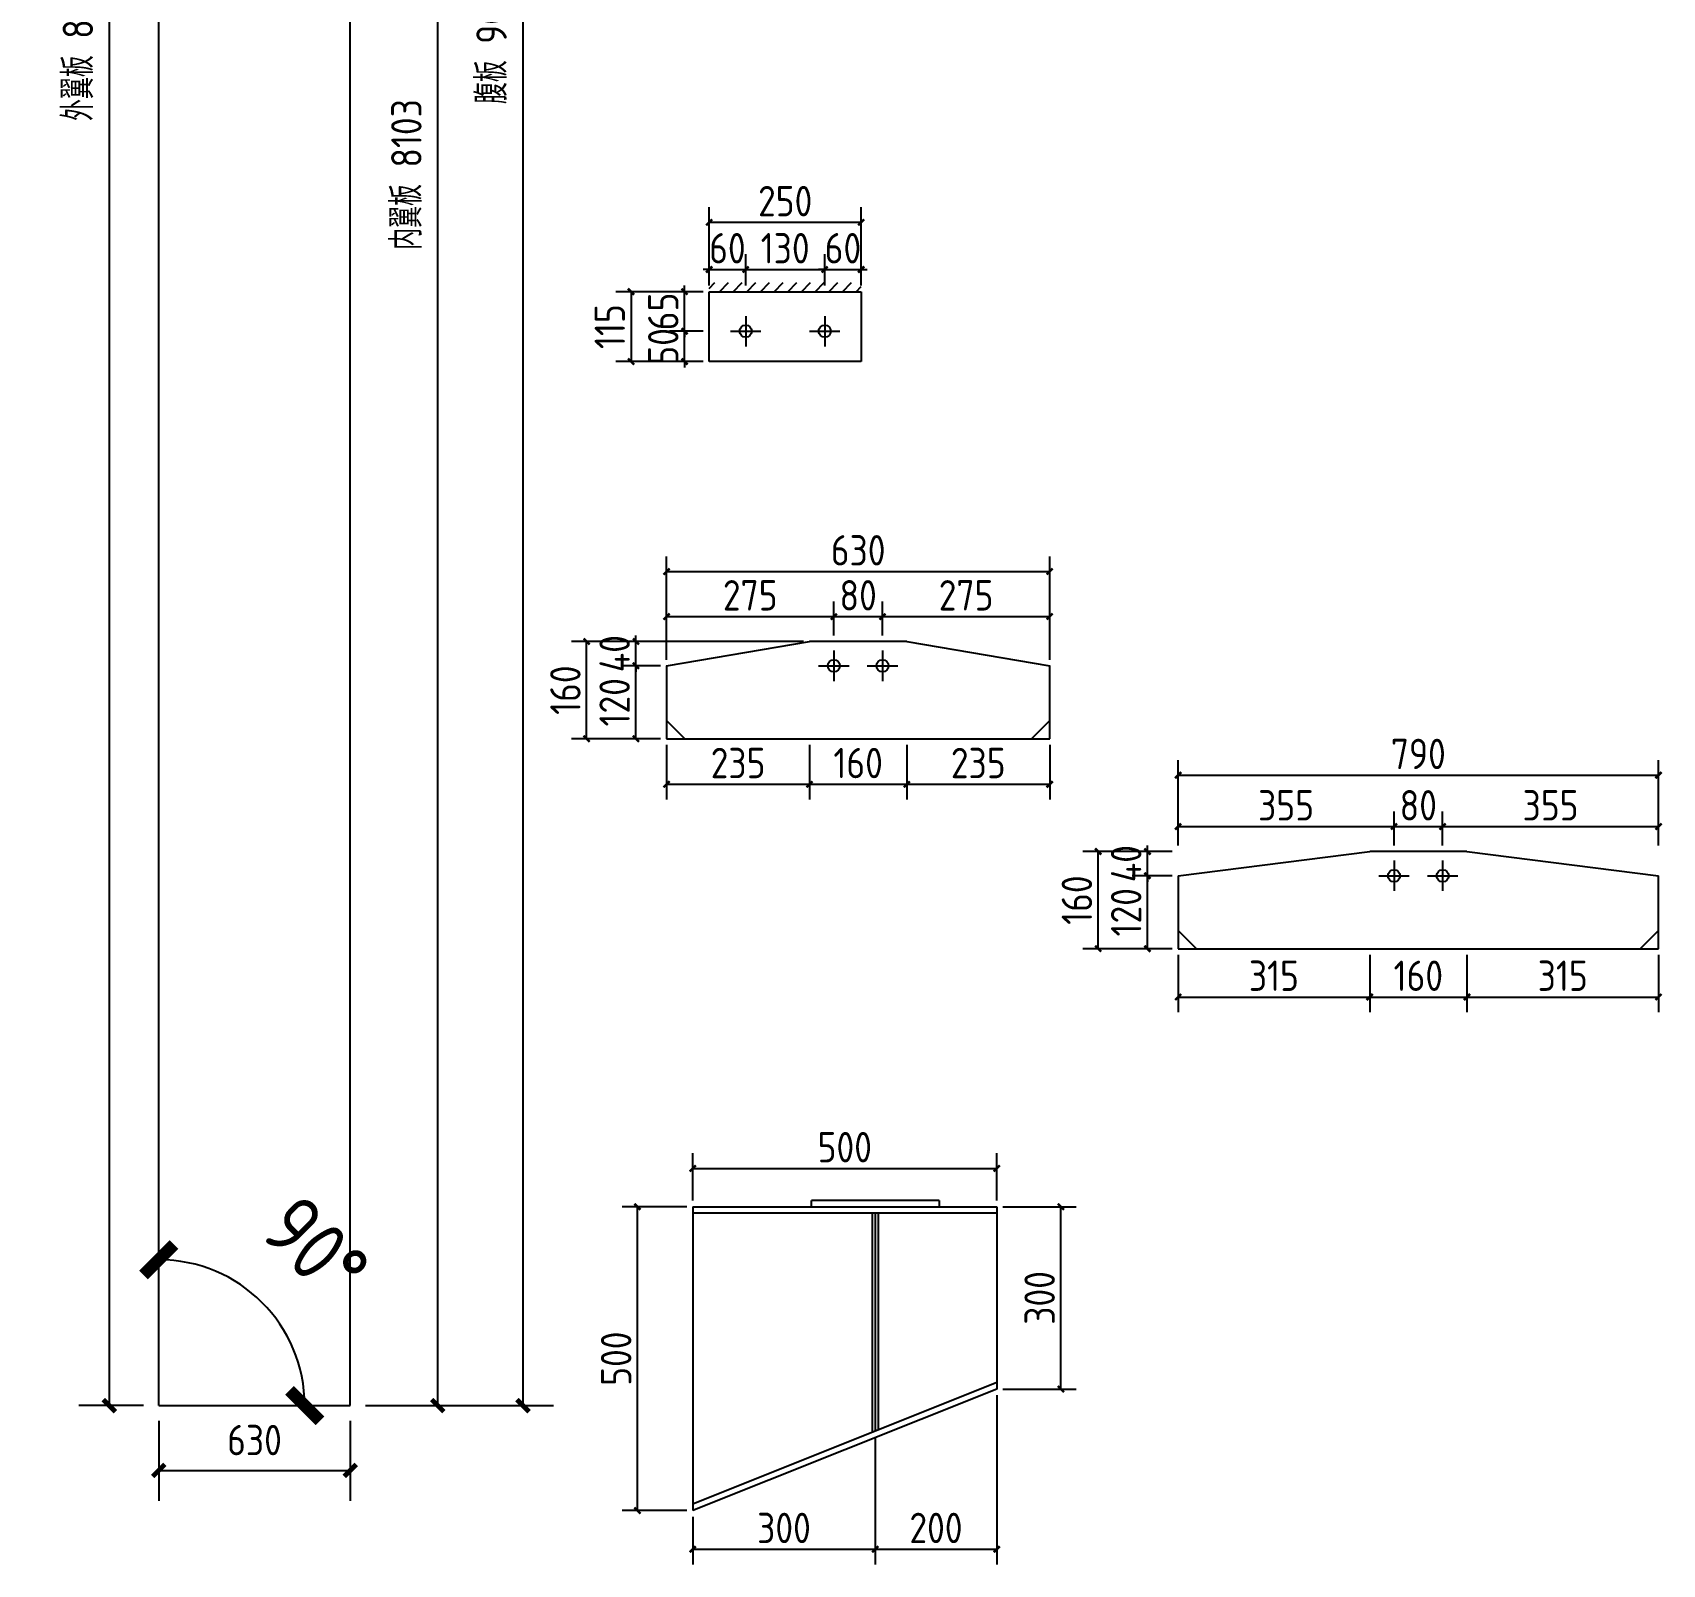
# Model space of a CAD drawing. Extents: x 411778 to 673094, y -11605 to 324395.
# Drawn here: x 461767 to 467127, y 103638 to 108679 of the extents above; entities that cross this region are included whole.
import ezdxf

# ---------------------------------------------------------------- set-up
doc = ezdxf.new("R2010")
doc.units = 0
doc.header["$LTSCALE"] = 1000
doc.header["$MEASUREMENT"] = 0
doc.styles.get("Standard").update_dxf_attribs({"font": 'gbenor.shx', "bigfont": 'gbcbig.shx'})
doc.dimstyles.get("Standard").update_dxf_attribs({"dimscale": 100, "dimtxt": 3.5, "dimasz": 1, "dimexe": 2.5, "dimexo": 3, "dimgap": 1.5, "dimtad": 1, "dimdec": 0, "dimzin": 0, "dimdsep": 46, "dimtxsty": 'Standard', "dimblk": 'ARCHTICK', "dimcen": 0.09, "dimadec": 0, "dimazin": 0, "dimtfac": 1, "dimtdec": 0, "dimtix": 1, "dimtmove": 2, "dimatfit": 3, "dimfxl": 1, "dimtolj": 1, "dimtzin": 0, "dimarcsym": 0})

# ---------------------------------------------------------------- blocks, each defined once
blk = doc.blocks.new('_ArchTick')
at = {"color": 0, "linetype": 'ByBlock', "const_width": 0.4}
blk.add_lwpolyline([(-0.5, -0.5), (0.5, 0.5)], dxfattribs=at)
blk = doc.blocks.new('*D1193')
at = {"color": 3, "lineweight": -2}
for p, q in [((462181.5, 104110.5), (462181.5, 103847.2)), ((462811.5, 104110.5), (462811.5, 103847.2)), ((462181.5, 103947.2), (462811.5, 103947.2))]:
    blk.add_line(p, q, dxfattribs=at)
at = {"layer": 'Defpoints', "color": 0}
for p in [(462181.5, 104160.5), (462811.5, 104160.5), (462811.5, 103947.2)]:
    blk.add_point(p, dxfattribs=at)
at = {"color": 3, "lineweight": -2, "xscale": 40, "yscale": 40, "zscale": 40, "rotation": 180}
blk.add_blockref('_ArchTick', (462181.5, 103947.2), dxfattribs=at)
at = {"color": 3, "lineweight": -2, "xscale": 40, "yscale": 40, "zscale": 40}
blk.add_blockref('_ArchTick', (462811.5, 103947.2), dxfattribs=at)
at = {"color": 0, "insert": (462496.5, 104047.2), "char_height": 100, "attachment_point": 5}
blk.add_mtext('\\A1;630', dxfattribs=at)
blk = doc.blocks.new('*D1194')
at = {"color": 3, "lineweight": -2}
for p, q in [((462131.5, 113131), (461919, 113131)), ((462019, 104160.5), (462019, 113131)), ((462131.5, 104160.5), (461919, 104160.5))]:
    blk.add_line(p, q, dxfattribs=at)
at = {"layer": 'Defpoints', "color": 0}
for p in [(462019, 113131), (462181.5, 113131), (462181.5, 104160.5)]:
    blk.add_point(p, dxfattribs=at)
at = {"color": 3, "lineweight": -2, "xscale": 40, "yscale": 40, "zscale": 40}
for p, rotation in [((462019, 113131), 90), ((462019, 104160.5), 270)]:
    blk.add_blockref('_ArchTick', p, dxfattribs=dict(at, rotation=rotation))
at = {"color": 0, "insert": (461915.7, 108645.7), "char_height": 100, "attachment_point": 5, "rotation": 90}
blk.add_mtext('\\A1;外翼板 8970', dxfattribs=at)
blk = doc.blocks.new('*D1196')
at = {"color": 3, "lineweight": -2}
for p, q in [((462861.5, 112263.6), (463199.5, 112263.6)), ((463099.5, 104160.5), (463099.5, 112263.6)), ((462861.5, 104160.5), (463199.5, 104160.5))]:
    blk.add_line(p, q, dxfattribs=at)
at = {"layer": 'Defpoints', "color": 0}
for p in [(462811.5, 112263.6), (463099.5, 112263.6), (462811.5, 104160.5)]:
    blk.add_point(p, dxfattribs=at)
at = {"color": 3, "lineweight": -2, "xscale": 40, "yscale": 40, "zscale": 40}
for p, rotation in [((463099.5, 112263.6), 90), ((463099.5, 104160.5), 270)]:
    blk.add_blockref('_ArchTick', p, dxfattribs=dict(at, rotation=rotation))
at = {"color": 0, "insert": (462996.2, 108212), "char_height": 100, "attachment_point": 5, "rotation": 90}
blk.add_mtext('\\A1;内翼板 8103', dxfattribs=at)
blk = doc.blocks.new('*D1156')
at = {"color": 3, "lineweight": -2}
for p, q in [((462861.5, 113162.5), (463479.5, 113162.5)), ((463379.5, 113162.5), (463379.5, 104160.5)), ((462861.5, 104160.5), (463479.5, 104160.5))]:
    blk.add_line(p, q, dxfattribs=at)
at = {"layer": 'Defpoints', "color": 0}
for p in [(462811.5, 113162.5), (462811.5, 104160.5), (463379.5, 104160.5)]:
    blk.add_point(p, dxfattribs=at)
at = {"color": 3, "lineweight": -2, "xscale": 40, "yscale": 40, "zscale": 40}
for p, rotation in [((463379.5, 113162.5), 90), ((463379.5, 104160.5), 270)]:
    blk.add_blockref('_ArchTick', p, dxfattribs=dict(at, rotation=rotation))
at = {"color": 0, "insert": (463276.2, 108661.5), "char_height": 100, "attachment_point": 5, "rotation": 90}
blk.add_mtext('\\A1;腹板 9002', dxfattribs=at)
blk = doc.blocks.new('*D1248')
at = {"color": 3, "lineweight": -2}
for p, q in [((463911, 107696.1), (463911, 107716.1)), ((463972, 107696.1), (463861, 107696.1)), ((463911, 107596.1), (463911, 107696.1)), ((463972, 107596.1), (463861, 107596.1)), ((463911, 107596.1), (463911, 107576.1))]:
    blk.add_line(p, q, dxfattribs=at)
at = {"layer": 'Defpoints', "color": 0}
for p in [(463911, 107696.1), (463992, 107696.1), (463992, 107596.1)]:
    blk.add_point(p, dxfattribs=at)
at = {"color": 3, "lineweight": -2, "xscale": 20, "yscale": 20, "zscale": 20}
for p, rotation in [((463911, 107696.1), 270), ((463911, 107596.1), 90)]:
    blk.add_blockref('_ArchTick', p, dxfattribs=dict(at, rotation=rotation))
at = {"color": 0, "insert": (463841, 107646.1), "char_height": 100, "attachment_point": 5, "rotation": 90}
blk.add_mtext('\\A1;50', dxfattribs=at)
blk = doc.blocks.new('*D1249')
at = {"color": 3, "lineweight": -2}
for p, q in [((463972, 107826.1), (463861, 107826.1)), ((463911, 107826.1), (463911, 107846.1)), ((463911, 107696.1), (463911, 107826.1)), ((463972, 107696.1), (463861, 107696.1)), ((463911, 107696.1), (463911, 107676.1))]:
    blk.add_line(p, q, dxfattribs=at)
at = {"layer": 'Defpoints', "color": 0}
for p in [(463911, 107826.1), (463992, 107826.1), (463992, 107696.1)]:
    blk.add_point(p, dxfattribs=at)
at = {"color": 3, "lineweight": -2, "xscale": 20, "yscale": 20, "zscale": 20}
for p, rotation in [((463911, 107826.1), 270), ((463911, 107696.1), 90)]:
    blk.add_blockref('_ArchTick', p, dxfattribs=dict(at, rotation=rotation))
at = {"color": 0, "insert": (463841, 107761.1), "char_height": 100, "attachment_point": 5, "rotation": 90}
blk.add_mtext('\\A1;65', dxfattribs=at)
blk = doc.blocks.new('*D1250')
at = {"color": 3, "lineweight": -2}
for p, q in [((463972, 107826.1), (463685, 107826.1)), ((463735, 107826.1), (463735, 107596.1)), ((463972, 107596.1), (463685, 107596.1))]:
    blk.add_line(p, q, dxfattribs=at)
at = {"layer": 'Defpoints', "color": 0}
for p in [(463992, 107826.1), (463735, 107596.1), (463992, 107596.1)]:
    blk.add_point(p, dxfattribs=at)
at = {"color": 3, "lineweight": -2, "xscale": 20, "yscale": 20, "zscale": 20}
for p, rotation in [((463735, 107826.1), 90), ((463735, 107596.1), 270)]:
    blk.add_blockref('_ArchTick', p, dxfattribs=dict(at, rotation=rotation))
at = {"color": 0, "insert": (463665, 107711.1), "char_height": 100, "attachment_point": 5, "rotation": 90}
blk.add_mtext('\\A1;115', dxfattribs=at)
blk = doc.blocks.new('*D1176')
at = {"color": 3, "lineweight": -2}
for p, q in [((463992, 107846.1), (463992, 107949.1)), ((464112, 107846.1), (464112, 107949.1)), ((463992, 107899.1), (463972, 107899.1)), ((463992, 107899.1), (464112, 107899.1)), ((464112, 107899.1), (464132, 107899.1))]:
    blk.add_line(p, q, dxfattribs=at)
at = {"layer": 'Defpoints', "color": 0}
for p in [(464112, 107899.1), (463992, 107826.1), (464112, 107826.1)]:
    blk.add_point(p, dxfattribs=at)
at = {"color": 3, "lineweight": -2, "xscale": 20, "yscale": 20, "zscale": 20}
blk.add_blockref('_ArchTick', (463992, 107899.1), dxfattribs=at)
at = {"color": 3, "lineweight": -2, "xscale": 20, "yscale": 20, "zscale": 20, "rotation": 180}
blk.add_blockref('_ArchTick', (464112, 107899.1), dxfattribs=at)
at = {"color": 0, "insert": (464052, 107969.1), "char_height": 100, "attachment_point": 5}
blk.add_mtext('\\A1;60', dxfattribs=at)
blk = doc.blocks.new('*D1177')
at = {"color": 3, "lineweight": -2}
for p, q in [((464112, 107846.1), (464112, 107949.1)), ((464372, 107846.1), (464372, 107949.1)), ((464112, 107899.1), (464372, 107899.1))]:
    blk.add_line(p, q, dxfattribs=at)
at = {"layer": 'Defpoints', "color": 0}
for p in [(464372, 107899.1), (464112, 107826.1), (464372, 107826.1)]:
    blk.add_point(p, dxfattribs=at)
at = {"color": 3, "lineweight": -2, "xscale": 20, "yscale": 20, "zscale": 20, "rotation": 180}
blk.add_blockref('_ArchTick', (464112, 107899.1), dxfattribs=at)
at = {"color": 3, "lineweight": -2, "xscale": 20, "yscale": 20, "zscale": 20}
blk.add_blockref('_ArchTick', (464372, 107899.1), dxfattribs=at)
at = {"color": 0, "insert": (464242, 107969.1), "char_height": 100, "attachment_point": 5}
blk.add_mtext('\\A1;130', dxfattribs=at)
blk = doc.blocks.new('*D1251')
at = {"color": 3, "lineweight": -2}
for p, q in [((464372, 107846.1), (464372, 107949.1)), ((464492, 107846.1), (464492, 107949.1)), ((464372, 107899.1), (464352, 107899.1)), ((464372, 107899.1), (464492, 107899.1)), ((464492, 107899.1), (464512, 107899.1))]:
    blk.add_line(p, q, dxfattribs=at)
at = {"layer": 'Defpoints', "color": 0}
for p in [(464492, 107899.1), (464372, 107826.1), (464492, 107826.1)]:
    blk.add_point(p, dxfattribs=at)
at = {"color": 3, "lineweight": -2, "xscale": 20, "yscale": 20, "zscale": 20}
blk.add_blockref('_ArchTick', (464372, 107899.1), dxfattribs=at)
at = {"color": 3, "lineweight": -2, "xscale": 20, "yscale": 20, "zscale": 20, "rotation": 180}
blk.add_blockref('_ArchTick', (464492, 107899.1), dxfattribs=at)
at = {"color": 0, "insert": (464432, 107969.1), "char_height": 100, "attachment_point": 5}
blk.add_mtext('\\A1;60', dxfattribs=at)
blk = doc.blocks.new('*D1252')
at = {"color": 3, "lineweight": -2}
for p, q in [((463992, 107846.1), (463992, 108104.1)), ((464492, 107846.1), (464492, 108104.1)), ((464492, 108054.1), (463992, 108054.1))]:
    blk.add_line(p, q, dxfattribs=at)
at = {"layer": 'Defpoints', "color": 0}
for p in [(463992, 108054.1), (463992, 107826.1), (464492, 107826.1)]:
    blk.add_point(p, dxfattribs=at)
at = {"color": 3, "lineweight": -2, "xscale": 20, "yscale": 20, "zscale": 20, "rotation": 180}
blk.add_blockref('_ArchTick', (463992, 108054.1), dxfattribs=at)
at = {"color": 3, "lineweight": -2, "xscale": 20, "yscale": 20, "zscale": 20}
blk.add_blockref('_ArchTick', (464492, 108054.1), dxfattribs=at)
at = {"color": 0, "insert": (464242, 108124.1), "char_height": 100, "attachment_point": 5}
blk.add_mtext('\\A1;250', dxfattribs=at)
blk = doc.blocks.new('*D1253')
at = {"color": 3, "lineweight": -2}
for p, q in [((463918, 104815), (463706, 104815)), ((463756, 103815), (463756, 104815)), ((463918, 103815), (463706, 103815))]:
    blk.add_line(p, q, dxfattribs=at)
at = {"layer": 'Defpoints', "color": 0}
for p in [(463756, 104815), (463938, 104815), (463938, 103815)]:
    blk.add_point(p, dxfattribs=at)
at = {"color": 3, "lineweight": -2, "xscale": 20, "yscale": 20, "zscale": 20}
for p, rotation in [((463756, 104815), 90), ((463756, 103815), 270)]:
    blk.add_blockref('_ArchTick', p, dxfattribs=dict(at, rotation=rotation))
at = {"color": 0, "insert": (463686, 104315), "char_height": 100, "attachment_point": 5, "rotation": 90}
blk.add_mtext('\\A1;500', dxfattribs=at)
blk = doc.blocks.new('*D1254')
at = {"color": 3, "lineweight": -2}
for p, q in [((463938, 104835), (463938, 104991)), ((464938, 104835), (464938, 104991)), ((463938, 104941), (464938, 104941))]:
    blk.add_line(p, q, dxfattribs=at)
at = {"layer": 'Defpoints', "color": 0}
for p in [(464938, 104941), (463938, 104815), (464938, 104815)]:
    blk.add_point(p, dxfattribs=at)
at = {"color": 3, "lineweight": -2, "xscale": 20, "yscale": 20, "zscale": 20, "rotation": 180}
blk.add_blockref('_ArchTick', (463938, 104941), dxfattribs=at)
at = {"color": 3, "lineweight": -2, "xscale": 20, "yscale": 20, "zscale": 20}
blk.add_blockref('_ArchTick', (464938, 104941), dxfattribs=at)
at = {"color": 0, "insert": (464438, 105011), "char_height": 100, "attachment_point": 5}
blk.add_mtext('\\A1;500', dxfattribs=at)
blk = doc.blocks.new('*D1255')
at = {"color": 3, "lineweight": -2}
for p, q in [((464538, 104056.5), (464538, 103638)), ((463938, 103795), (463938, 103638)), ((463938, 103688), (464538, 103688))]:
    blk.add_line(p, q, dxfattribs=at)
at = {"layer": 'Defpoints', "color": 0}
for p in [(464538, 104076.5), (463938, 103815), (464538, 103688)]:
    blk.add_point(p, dxfattribs=at)
at = {"color": 3, "lineweight": -2, "xscale": 20, "yscale": 20, "zscale": 20, "rotation": 180}
blk.add_blockref('_ArchTick', (463938, 103688), dxfattribs=at)
at = {"color": 3, "lineweight": -2, "xscale": 20, "yscale": 20, "zscale": 20}
blk.add_blockref('_ArchTick', (464538, 103688), dxfattribs=at)
at = {"color": 0, "insert": (464238, 103758), "char_height": 100, "attachment_point": 5}
blk.add_mtext('\\A1;300', dxfattribs=at)
blk = doc.blocks.new('*D1256')
at = {"color": 3, "lineweight": -2}
for p, q in [((464938, 104195), (464938, 103638)), ((464538, 104056.5), (464538, 103638)), ((464538, 103688), (464938, 103688))]:
    blk.add_line(p, q, dxfattribs=at)
at = {"layer": 'Defpoints', "color": 0}
for p in [(464938, 104215), (464538, 104076.5), (464938, 103688)]:
    blk.add_point(p, dxfattribs=at)
at = {"color": 3, "lineweight": -2, "xscale": 20, "yscale": 20, "zscale": 20, "rotation": 180}
blk.add_blockref('_ArchTick', (464538, 103688), dxfattribs=at)
at = {"color": 3, "lineweight": -2, "xscale": 20, "yscale": 20, "zscale": 20}
blk.add_blockref('_ArchTick', (464938, 103688), dxfattribs=at)
at = {"color": 0, "insert": (464738, 103758), "char_height": 100, "attachment_point": 5}
blk.add_mtext('\\A1;200', dxfattribs=at)
blk = doc.blocks.new('*D1257')
at = {"color": 3, "lineweight": -2}
for p, q in [((464958, 104815), (465199, 104815)), ((465149, 104215), (465149, 104815)), ((464958, 104215), (465199, 104215))]:
    blk.add_line(p, q, dxfattribs=at)
at = {"layer": 'Defpoints', "color": 0}
for p in [(464938, 104815), (465149, 104815), (464938, 104215)]:
    blk.add_point(p, dxfattribs=at)
at = {"color": 3, "lineweight": -2, "xscale": 20, "yscale": 20, "zscale": 20}
for p, rotation in [((465149, 104815), 90), ((465149, 104215), 270)]:
    blk.add_blockref('_ArchTick', p, dxfattribs=dict(at, rotation=rotation))
at = {"color": 0, "insert": (465079, 104515), "char_height": 100, "attachment_point": 5, "rotation": 90}
blk.add_mtext('\\A1;300', dxfattribs=at)
blk = doc.blocks.new('*D1699')
at = {"color": 0, "lineweight": -2}
blk.add_arc((462181.5, 113162.5), 485.3, 270, 360, dxfattribs=at)
at = {"layer": 'Defpoints', "color": 0}
for p in [(462181.5, 113162.5), (462181.5, 113131), (462811.5, 113162.5), (462424.1, 112742.2), (462181.5, 104160.5)]:
    blk.add_point(p, dxfattribs=at)
at = {"color": 0, "lineweight": -2, "xscale": 100, "yscale": 100, "zscale": 100}
for p, rotation in [((462666.8, 113162.5), 89.99999999999945), ((462181.5, 112677.2), 179.9999999999999)]:
    blk.add_blockref('_ArchTick', p, dxfattribs=dict(at, rotation=rotation))
at = {"color": 0, "insert": (462347.8, 112996.1), "char_height": 200, "attachment_point": 5, "rotation": 45}
blk.add_mtext('\\A1;90°', dxfattribs=at)
blk = doc.blocks.new('*D1700')
at = {"color": 0, "lineweight": -2}
blk.add_arc((462181.5, 104160.5), 480.2, 0, 90, dxfattribs=at)
at = {"layer": 'Defpoints', "color": 0}
for p in [(462181.5, 113131), (462597.4, 104400.6), (462181.5, 104160.5), (462181.5, 104160.5), (462811.5, 104160.5)]:
    blk.add_point(p, dxfattribs=at)
at = {"color": 0, "lineweight": -2, "xscale": 100, "yscale": 100, "zscale": 100}
for p, rotation in [((462181.5, 104640.7), 179.9999999999999), ((462661.7, 104160.5), 270)]:
    blk.add_blockref('_ArchTick', p, dxfattribs=dict(at, rotation=rotation))
at = {"color": 0, "insert": (462697.9, 104676.8), "char_height": 200, "attachment_point": 5, "rotation": 315}
blk.add_mtext('\\A1;90°', dxfattribs=at)
blk = doc.blocks.new('*D2436')
at = {"color": 3, "lineweight": -2}
for p, q in [((463832, 106595), (463701, 106595)), ((463751, 106355), (463751, 106595)), ((463832, 106355), (463701, 106355))]:
    blk.add_line(p, q, dxfattribs=at)
at = {"layer": 'Defpoints', "color": 0}
for p in [(463751, 106595), (463852, 106595), (463852, 106355)]:
    blk.add_point(p, dxfattribs=at)
at = {"color": 3, "lineweight": -2, "xscale": 20, "yscale": 20, "zscale": 20}
for p, rotation in [((463751, 106595), 90), ((463751, 106355), 270)]:
    blk.add_blockref('_ArchTick', p, dxfattribs=dict(at, rotation=rotation))
at = {"color": 0, "insert": (463681, 106475), "char_height": 100, "attachment_point": 5, "rotation": 90}
blk.add_mtext('\\A1;120', dxfattribs=at)
blk = doc.blocks.new('*D2437')
at = {"color": 3, "lineweight": -2}
for p, q in [((463751, 106675), (463751, 106695)), ((464302, 106675), (463701, 106675)), ((463751, 106595), (463751, 106675)), ((463832, 106595), (463701, 106595)), ((463751, 106595), (463751, 106575))]:
    blk.add_line(p, q, dxfattribs=at)
at = {"layer": 'Defpoints', "color": 0}
for p in [(463751, 106675), (464322, 106675), (463852, 106595)]:
    blk.add_point(p, dxfattribs=at)
at = {"color": 3, "lineweight": -2, "xscale": 20, "yscale": 20, "zscale": 20}
for p, rotation in [((463751, 106675), 270), ((463751, 106595), 90)]:
    blk.add_blockref('_ArchTick', p, dxfattribs=dict(at, rotation=rotation))
at = {"color": 0, "insert": (463681, 106635), "char_height": 100, "attachment_point": 5, "rotation": 90}
blk.add_mtext('\\A1;40', dxfattribs=at)
blk = doc.blocks.new('*D2428')
at = {"color": 3, "lineweight": -2}
for p, q in [((463852, 106695), (463852, 106807)), ((464402, 106695), (464402, 106807)), ((463852, 106757), (464402, 106757))]:
    blk.add_line(p, q, dxfattribs=at)
at = {"layer": 'Defpoints', "color": 0}
for p in [(464402, 106757), (463852, 106675), (464402, 106675)]:
    blk.add_point(p, dxfattribs=at)
at = {"color": 3, "lineweight": -2, "xscale": 20, "yscale": 20, "zscale": 20, "rotation": 180}
blk.add_blockref('_ArchTick', (463852, 106757), dxfattribs=at)
at = {"color": 3, "lineweight": -2, "xscale": 20, "yscale": 20, "zscale": 20}
blk.add_blockref('_ArchTick', (464402, 106757), dxfattribs=at)
at = {"color": 0, "insert": (464127, 106827), "char_height": 100, "attachment_point": 5}
blk.add_mtext('\\A1;275', dxfattribs=at)
blk = doc.blocks.new('*D2429')
at = {"color": 3, "lineweight": -2}
for p, q in [((464402, 106695), (464402, 106807)), ((464562, 106695), (464562, 106807)), ((464402, 106757), (464562, 106757))]:
    blk.add_line(p, q, dxfattribs=at)
at = {"layer": 'Defpoints', "color": 0}
for p in [(464562, 106757), (464402, 106675), (464562, 106675)]:
    blk.add_point(p, dxfattribs=at)
at = {"color": 3, "lineweight": -2, "xscale": 20, "yscale": 20, "zscale": 20, "rotation": 180}
blk.add_blockref('_ArchTick', (464402, 106757), dxfattribs=at)
at = {"color": 3, "lineweight": -2, "xscale": 20, "yscale": 20, "zscale": 20}
blk.add_blockref('_ArchTick', (464562, 106757), dxfattribs=at)
at = {"color": 0, "insert": (464482, 106827), "char_height": 100, "attachment_point": 5}
blk.add_mtext('\\A1;80', dxfattribs=at)
blk = doc.blocks.new('*D2430')
at = {"color": 3, "lineweight": -2}
for p, q in [((464562, 106695), (464562, 106807)), ((465112, 106615), (465112, 106807)), ((464562, 106757), (465112, 106757))]:
    blk.add_line(p, q, dxfattribs=at)
at = {"layer": 'Defpoints', "color": 0}
for p in [(465112, 106757), (464562, 106675), (465112, 106595)]:
    blk.add_point(p, dxfattribs=at)
at = {"color": 3, "lineweight": -2, "xscale": 20, "yscale": 20, "zscale": 20, "rotation": 180}
blk.add_blockref('_ArchTick', (464562, 106757), dxfattribs=at)
at = {"color": 3, "lineweight": -2, "xscale": 20, "yscale": 20, "zscale": 20}
blk.add_blockref('_ArchTick', (465112, 106757), dxfattribs=at)
at = {"color": 0, "insert": (464837, 106827), "char_height": 100, "attachment_point": 5}
blk.add_mtext('\\A1;275', dxfattribs=at)
blk = doc.blocks.new('*D2438')
at = {"color": 3, "lineweight": -2}
for p, q in [((463832, 106675), (463539, 106675)), ((463589, 106355), (463589, 106675)), ((463832, 106355), (463539, 106355))]:
    blk.add_line(p, q, dxfattribs=at)
at = {"layer": 'Defpoints', "color": 0}
for p in [(463589, 106675), (463852, 106675), (463852, 106355)]:
    blk.add_point(p, dxfattribs=at)
at = {"color": 3, "lineweight": -2, "xscale": 20, "yscale": 20, "zscale": 20}
for p, rotation in [((463589, 106675), 90), ((463589, 106355), 270)]:
    blk.add_blockref('_ArchTick', p, dxfattribs=dict(at, rotation=rotation))
at = {"color": 0, "insert": (463519, 106515), "char_height": 100, "attachment_point": 5, "rotation": 90}
blk.add_mtext('\\A1;160', dxfattribs=at)
blk = doc.blocks.new('*D2431')
at = {"color": 3, "lineweight": -2}
for p, q in [((463852, 106335), (463852, 106155.1)), ((464322, 106335), (464322, 106155.1)), ((463852, 106205.1), (464322, 106205.1))]:
    blk.add_line(p, q, dxfattribs=at)
at = {"layer": 'Defpoints', "color": 0}
for p in [(463852, 106355), (464322, 106355), (464322, 106205.1)]:
    blk.add_point(p, dxfattribs=at)
at = {"color": 3, "lineweight": -2, "xscale": 20, "yscale": 20, "zscale": 20, "rotation": 180}
blk.add_blockref('_ArchTick', (463852, 106205.1), dxfattribs=at)
at = {"color": 3, "lineweight": -2, "xscale": 20, "yscale": 20, "zscale": 20}
blk.add_blockref('_ArchTick', (464322, 106205.1), dxfattribs=at)
at = {"color": 0, "insert": (464087, 106275.1), "char_height": 100, "attachment_point": 5}
blk.add_mtext('\\A1;235', dxfattribs=at)
blk = doc.blocks.new('*D2432')
at = {"color": 3, "lineweight": -2}
for p, q in [((464322, 106335), (464322, 106155.1)), ((464642, 106335), (464642, 106155.1)), ((464322, 106205.1), (464642, 106205.1))]:
    blk.add_line(p, q, dxfattribs=at)
at = {"layer": 'Defpoints', "color": 0}
for p in [(464322, 106355), (464642, 106355), (464642, 106205.1)]:
    blk.add_point(p, dxfattribs=at)
at = {"color": 3, "lineweight": -2, "xscale": 20, "yscale": 20, "zscale": 20, "rotation": 180}
blk.add_blockref('_ArchTick', (464322, 106205.1), dxfattribs=at)
at = {"color": 3, "lineweight": -2, "xscale": 20, "yscale": 20, "zscale": 20}
blk.add_blockref('_ArchTick', (464642, 106205.1), dxfattribs=at)
at = {"color": 0, "insert": (464482, 106275.1), "char_height": 100, "attachment_point": 5}
blk.add_mtext('\\A1;160', dxfattribs=at)
blk = doc.blocks.new('*D2439')
at = {"color": 3, "lineweight": -2}
for p, q in [((464642, 106335), (464642, 106155.1)), ((465112, 106335), (465112, 106155.1)), ((464642, 106205.1), (465112, 106205.1))]:
    blk.add_line(p, q, dxfattribs=at)
at = {"layer": 'Defpoints', "color": 0}
for p in [(464642, 106355), (465112, 106355), (465112, 106205.1)]:
    blk.add_point(p, dxfattribs=at)
at = {"color": 3, "lineweight": -2, "xscale": 20, "yscale": 20, "zscale": 20, "rotation": 180}
blk.add_blockref('_ArchTick', (464642, 106205.1), dxfattribs=at)
at = {"color": 3, "lineweight": -2, "xscale": 20, "yscale": 20, "zscale": 20}
blk.add_blockref('_ArchTick', (465112, 106205.1), dxfattribs=at)
at = {"color": 0, "insert": (464877, 106275.1), "char_height": 100, "attachment_point": 5}
blk.add_mtext('\\A1;235', dxfattribs=at)
blk = doc.blocks.new('*D2440')
at = {"color": 3, "lineweight": -2}
for p, q in [((463852, 106615), (463852, 106955.1)), ((465112, 106615), (465112, 106955.1)), ((463852, 106905.1), (465112, 106905.1))]:
    blk.add_line(p, q, dxfattribs=at)
at = {"layer": 'Defpoints', "color": 0}
for p in [(465112, 106905.1), (463852, 106595), (465112, 106595)]:
    blk.add_point(p, dxfattribs=at)
at = {"color": 3, "lineweight": -2, "xscale": 20, "yscale": 20, "zscale": 20, "rotation": 180}
blk.add_blockref('_ArchTick', (463852, 106905.1), dxfattribs=at)
at = {"color": 3, "lineweight": -2, "xscale": 20, "yscale": 20, "zscale": 20}
blk.add_blockref('_ArchTick', (465112, 106905.1), dxfattribs=at)
at = {"color": 0, "insert": (464482, 106975.1), "char_height": 100, "attachment_point": 5}
blk.add_mtext('\\A1;630', dxfattribs=at)
blk = doc.blocks.new('*D2433')
at = {"color": 3, "lineweight": -2}
for p, q in [((465514.5, 105904), (465383.5, 105904)), ((465433.5, 105664), (465433.5, 105904)), ((465514.5, 105664), (465383.5, 105664))]:
    blk.add_line(p, q, dxfattribs=at)
at = {"layer": 'Defpoints', "color": 0}
for p in [(465433.5, 105904), (465534.5, 105904), (465534.5, 105664)]:
    blk.add_point(p, dxfattribs=at)
at = {"color": 3, "lineweight": -2, "xscale": 20, "yscale": 20, "zscale": 20}
for p, rotation in [((465433.5, 105904), 90), ((465433.5, 105664), 270)]:
    blk.add_blockref('_ArchTick', p, dxfattribs=dict(at, rotation=rotation))
at = {"color": 0, "insert": (465363.5, 105784), "char_height": 100, "attachment_point": 5, "rotation": 90}
blk.add_mtext('\\A1;120', dxfattribs=at)
blk = doc.blocks.new('*D2421')
at = {"color": 3, "lineweight": -2}
for p, q in [((465514.5, 105984), (465383.5, 105984)), ((465433.5, 105984), (465433.5, 106004)), ((465433.5, 105904), (465433.5, 105984)), ((465514.5, 105904), (465383.5, 105904)), ((465433.5, 105904), (465433.5, 105884))]:
    blk.add_line(p, q, dxfattribs=at)
at = {"layer": 'Defpoints', "color": 0}
for p in [(465433.5, 105984), (465534.5, 105984), (465534.5, 105904)]:
    blk.add_point(p, dxfattribs=at)
at = {"color": 3, "lineweight": -2, "xscale": 20, "yscale": 20, "zscale": 20}
for p, rotation in [((465433.5, 105984), 270), ((465433.5, 105904), 90)]:
    blk.add_blockref('_ArchTick', p, dxfattribs=dict(at, rotation=rotation))
at = {"color": 0, "insert": (465363.5, 105944), "char_height": 100, "attachment_point": 5, "rotation": 90}
blk.add_mtext('\\A1;40', dxfattribs=at)
blk = doc.blocks.new('*D2422')
at = {"color": 3, "lineweight": -2}
for p, q in [((465534.5, 106004), (465534.5, 106116)), ((466244.5, 106004), (466244.5, 106116)), ((465534.5, 106066), (466244.5, 106066))]:
    blk.add_line(p, q, dxfattribs=at)
at = {"layer": 'Defpoints', "color": 0}
for p in [(466244.5, 106066), (465534.5, 105984), (466244.5, 105984)]:
    blk.add_point(p, dxfattribs=at)
at = {"color": 3, "lineweight": -2, "xscale": 20, "yscale": 20, "zscale": 20, "rotation": 180}
blk.add_blockref('_ArchTick', (465534.5, 106066), dxfattribs=at)
at = {"color": 3, "lineweight": -2, "xscale": 20, "yscale": 20, "zscale": 20}
blk.add_blockref('_ArchTick', (466244.5, 106066), dxfattribs=at)
at = {"color": 0, "insert": (465889.5, 106136), "char_height": 100, "attachment_point": 5}
blk.add_mtext('\\A1;355', dxfattribs=at)
blk = doc.blocks.new('*D2423')
at = {"color": 3, "lineweight": -2}
for p, q in [((466244.5, 106004), (466244.5, 106116)), ((466404.5, 106004), (466404.5, 106116)), ((466244.5, 106066), (466404.5, 106066))]:
    blk.add_line(p, q, dxfattribs=at)
at = {"layer": 'Defpoints', "color": 0}
for p in [(466404.5, 106066), (466244.5, 105984), (466404.5, 105984)]:
    blk.add_point(p, dxfattribs=at)
at = {"color": 3, "lineweight": -2, "xscale": 20, "yscale": 20, "zscale": 20, "rotation": 180}
blk.add_blockref('_ArchTick', (466244.5, 106066), dxfattribs=at)
at = {"color": 3, "lineweight": -2, "xscale": 20, "yscale": 20, "zscale": 20}
blk.add_blockref('_ArchTick', (466404.5, 106066), dxfattribs=at)
at = {"color": 0, "insert": (466324.5, 106136), "char_height": 100, "attachment_point": 5}
blk.add_mtext('\\A1;80', dxfattribs=at)
blk = doc.blocks.new('*D2424')
at = {"color": 3, "lineweight": -2}
for p, q in [((466404.5, 106004), (466404.5, 106116)), ((467114.5, 106004), (467114.5, 106116)), ((466404.5, 106066), (467114.5, 106066))]:
    blk.add_line(p, q, dxfattribs=at)
at = {"layer": 'Defpoints', "color": 0}
for p in [(467114.5, 106066), (466404.5, 105984), (467114.5, 105984)]:
    blk.add_point(p, dxfattribs=at)
at = {"color": 3, "lineweight": -2, "xscale": 20, "yscale": 20, "zscale": 20, "rotation": 180}
blk.add_blockref('_ArchTick', (466404.5, 106066), dxfattribs=at)
at = {"color": 3, "lineweight": -2, "xscale": 20, "yscale": 20, "zscale": 20}
blk.add_blockref('_ArchTick', (467114.5, 106066), dxfattribs=at)
at = {"color": 0, "insert": (466759.5, 106136), "char_height": 100, "attachment_point": 5}
blk.add_mtext('\\A1;355', dxfattribs=at)
blk = doc.blocks.new('*D2434')
at = {"color": 3, "lineweight": -2}
for p, q in [((465514.5, 105984), (465221.5, 105984)), ((465271.5, 105664), (465271.5, 105984)), ((465514.5, 105664), (465221.5, 105664))]:
    blk.add_line(p, q, dxfattribs=at)
at = {"layer": 'Defpoints', "color": 0}
for p in [(465271.5, 105984), (465534.5, 105984), (465534.5, 105664)]:
    blk.add_point(p, dxfattribs=at)
at = {"color": 3, "lineweight": -2, "xscale": 20, "yscale": 20, "zscale": 20}
for p, rotation in [((465271.5, 105984), 90), ((465271.5, 105664), 270)]:
    blk.add_blockref('_ArchTick', p, dxfattribs=dict(at, rotation=rotation))
at = {"color": 0, "insert": (465201.5, 105824), "char_height": 100, "attachment_point": 5, "rotation": 90}
blk.add_mtext('\\A1;160', dxfattribs=at)
blk = doc.blocks.new('*D2425')
at = {"color": 3, "lineweight": -2}
for p, q in [((465534.5, 106004), (465534.5, 106285)), ((467114.5, 106004), (467114.5, 106285)), ((465534.5, 106235), (467114.5, 106235))]:
    blk.add_line(p, q, dxfattribs=at)
at = {"layer": 'Defpoints', "color": 0}
for p in [(467114.5, 106235), (465534.5, 105984), (467114.5, 105984)]:
    blk.add_point(p, dxfattribs=at)
at = {"color": 3, "lineweight": -2, "xscale": 20, "yscale": 20, "zscale": 20, "rotation": 180}
blk.add_blockref('_ArchTick', (465534.5, 106235), dxfattribs=at)
at = {"color": 3, "lineweight": -2, "xscale": 20, "yscale": 20, "zscale": 20}
blk.add_blockref('_ArchTick', (467114.5, 106235), dxfattribs=at)
at = {"color": 0, "insert": (466324.5, 106305), "char_height": 100, "attachment_point": 5}
blk.add_mtext('\\A1;790', dxfattribs=at)
blk = doc.blocks.new('*D2426')
at = {"color": 3, "lineweight": -2}
for p, q in [((465534.5, 105644), (465534.5, 105455.1)), ((466164.5, 105644), (466164.5, 105455.1)), ((465534.5, 105505.1), (466164.5, 105505.1))]:
    blk.add_line(p, q, dxfattribs=at)
at = {"layer": 'Defpoints', "color": 0}
for p in [(465534.5, 105664), (466164.5, 105664), (466164.5, 105505.1)]:
    blk.add_point(p, dxfattribs=at)
at = {"color": 3, "lineweight": -2, "xscale": 20, "yscale": 20, "zscale": 20, "rotation": 180}
blk.add_blockref('_ArchTick', (465534.5, 105505.1), dxfattribs=at)
at = {"color": 3, "lineweight": -2, "xscale": 20, "yscale": 20, "zscale": 20}
blk.add_blockref('_ArchTick', (466164.5, 105505.1), dxfattribs=at)
at = {"color": 0, "insert": (465849.5, 105575.1), "char_height": 100, "attachment_point": 5}
blk.add_mtext('\\A1;315', dxfattribs=at)
blk = doc.blocks.new('*D2427')
at = {"color": 3, "lineweight": -2}
for p, q in [((466164.5, 105644), (466164.5, 105455.1)), ((466484.5, 105644), (466484.5, 105455.1)), ((466164.5, 105505.1), (466484.5, 105505.1))]:
    blk.add_line(p, q, dxfattribs=at)
at = {"layer": 'Defpoints', "color": 0}
for p in [(466164.5, 105664), (466484.5, 105664), (466484.5, 105505.1)]:
    blk.add_point(p, dxfattribs=at)
at = {"color": 3, "lineweight": -2, "xscale": 20, "yscale": 20, "zscale": 20, "rotation": 180}
blk.add_blockref('_ArchTick', (466164.5, 105505.1), dxfattribs=at)
at = {"color": 3, "lineweight": -2, "xscale": 20, "yscale": 20, "zscale": 20}
blk.add_blockref('_ArchTick', (466484.5, 105505.1), dxfattribs=at)
at = {"color": 0, "insert": (466324.5, 105575.1), "char_height": 100, "attachment_point": 5}
blk.add_mtext('\\A1;160', dxfattribs=at)
blk = doc.blocks.new('*D2435')
at = {"color": 3, "lineweight": -2}
for p, q in [((466484.5, 105644), (466484.5, 105455.1)), ((467114.5, 105644), (467114.5, 105455.1)), ((466484.5, 105505.1), (467114.5, 105505.1))]:
    blk.add_line(p, q, dxfattribs=at)
at = {"layer": 'Defpoints', "color": 0}
for p in [(466484.5, 105664), (467114.5, 105664), (467114.5, 105505.1)]:
    blk.add_point(p, dxfattribs=at)
at = {"color": 3, "lineweight": -2, "xscale": 20, "yscale": 20, "zscale": 20, "rotation": 180}
blk.add_blockref('_ArchTick', (466484.5, 105505.1), dxfattribs=at)
at = {"color": 3, "lineweight": -2, "xscale": 20, "yscale": 20, "zscale": 20}
blk.add_blockref('_ArchTick', (467114.5, 105505.1), dxfattribs=at)
at = {"color": 0, "insert": (466799.5, 105575.1), "char_height": 100, "attachment_point": 5}
blk.add_mtext('\\A1;315', dxfattribs=at)

msp = doc.modelspace()

# ---------------------------------------------------------------- hatches: boundary and pattern name
h = msp.add_hatch()
h.set_pattern_fill('ANSI31', color=256, scale=20, style=0)
h.set_pattern_definition([(45, (-1200.5, -21000), (-22.4506403, 22.4506403), [])])
h.paths.add_polyline_path([(464492, 107856.1), (463992, 107856.1), (463992, 107826.1), (464492, 107826.1)])

# ---------------------------------------------------------------- linework, layer by layer
for p, q in [((462181.5, 104160.5), (462181.5, 113131)), ((462811.5, 104160.5), (462811.5, 112263.6)), ((463992, 107826.1), (464492, 107826.1)), ((463992, 107596.1), (463992, 107826.1)), ((464492, 107826.1), (464492, 107596.1)), ((464112, 107746.1), (464112, 107646.1)), ((464372, 107746.1), (464372, 107646.1)), ((464062, 107696.1), (464162, 107696.1)), ((464322, 107696.1), (464422, 107696.1)), ((464492, 107596.1), (463992, 107596.1)), ((463852, 106595), (464322, 106675)), ((464642, 106675), (464322, 106675)), ((464402, 106645), (464402, 106545)), ((464562, 106645), (464562, 106545)), ((464642, 106675), (465112, 106595)), ((463852, 106595), (463852, 106355)), ((464352, 106595), (464452, 106595)), ((464512, 106595), (464612, 106595)), ((465112, 106355), (465112, 106595)), ((463852, 106415), (463912, 106355)), ((465052, 106355), (465112, 106415)), ((463852, 106355), (465112, 106355)), ((465534.5, 105904), (466164.5, 105984)), ((466484.5, 105984), (466164.5, 105984)), ((466484.5, 105984), (467114.5, 105904)), ((466244.5, 105954), (466244.5, 105854)), ((466404.5, 105954), (466404.5, 105854)), ((465534.5, 105904), (465534.5, 105664)), ((466194.5, 105904), (466294.5, 105904)), ((466354.5, 105904), (466454.5, 105904)), ((467114.5, 105664), (467114.5, 105904)), ((465534.5, 105724), (465594.5, 105664)), ((467054.5, 105664), (467114.5, 105724)), ((465534.5, 105664), (467114.5, 105664)), ((463938, 104815), (464938, 104815)), ((463938, 104815), (463938, 103815)), ((464328, 104815), (464328, 104835)), ((464748, 104835), (464328, 104835)), ((464748, 104835), (464748, 104815)), ((464938, 104815), (464938, 104215)), ((463938, 104795), (464938, 104795)), ((464528, 104795), (464528, 104072.5)), ((464548, 104795), (464548, 104080.5)), ((464938, 104236.5), (463938, 103836.5)), ((464938, 104215), (463938, 103815)), ((462181.5, 104160.5), (462811.5, 104160.5))]:
    msp.add_line(p, q)
at = {"color": 1}
msp.add_line((464538, 104795), (464538, 104076.5), dxfattribs=at)
for centre in [(464112, 107696.1), (464372, 107696.1), (464402, 106595), (464562, 106595), (466244.5, 105904), (466404.5, 105904)]:
    msp.add_circle(centre, 20)

# ---------------------------------------------------------------- dimensions: what is measured, and where the dimension line sits
for base, line1, line2, picture, middle in [((462424.1, 112742.2), ((462181.5, 104160.5), (462181.5, 113131)), ((462811.5, 113162.5), (462181.5, 113162.5)), '*D1699', (462347.8, 112996.1)), ((462597.4, 104400.6), ((462181.5, 104160.5), (462811.5, 104160.5)), ((462181.5, 104160.5), (462181.5, 113131)), '*D1700', (462697.9, 104676.8))]:
    dim = msp.add_angular_dim_2l(base=base, line1=line1, line2=line2, dimstyle='Standard', override={"dimtxt": 2}, dxfattribs=at)
    dim.commit()
    dim.dimension.update_dxf_attribs({"geometry": picture, "text_midpoint": middle})
for base, p1, p2, text, picture, middle in [((463379.5, 104160.5), (462811.5, 113162.5), (462811.5, 104160.5), '腹板 9002', '*D1156', (463276.2, 108661.5)), ((462019, 113131), (462181.5, 104160.5), (462181.5, 113131), '外翼板 8970', '*D1194', (461915.7, 108645.7)), ((463099.5, 112263.6), (462811.5, 104160.5), (462811.5, 112263.6), '内翼板 8103', '*D1196', (462996.2, 108212))]:
    dim = msp.add_linear_dim(base=base, p1=p1, p2=p2, angle=90, text=text, dimstyle='Standard', override={"dimtxt": 1, "dimasz": 0.4, "dimexe": 1, "dimexo": 0.5, "dimgap": 0.5, "dimclrd": 3, "dimclre": 3})
    dim.commit()
    dim.dimension.update_dxf_attribs({"geometry": picture, "text_midpoint": middle})
for p1, p2, distance, picture, middle in [((464492, 107826.1), (463992, 107826.1), -228, '*D1252', (464242, 108124.1)), ((463992, 107826.1), (463992, 107596.1), -257, '*D1250', (463665, 107711.1)), ((463852, 106355), (463852, 106675), 263, '*D2438', (463519, 106515)), ((465534.5, 105984), (467114.5, 105984), 251, '*D2425', (466324.5, 106305)), ((465534.5, 105664), (465534.5, 105984), 263, '*D2434', (465201.5, 105824)), ((463938, 103815), (463938, 104815), 182, '*D1253', (463686, 104315)), ((464938, 104215), (464938, 104815), -211, '*D1257', (465079, 104515))]:
    dim = msp.add_aligned_dim(p1=p1, p2=p2, distance=distance, dimstyle='Standard', override={"dimtxt": 1, "dimasz": 0.2, "dimexe": 0.5, "dimexo": 0.2, "dimgap": 0.2, "dimlfac": 0.5, "dimclrd": 3, "dimclre": 3})
    dim.commit()
    dim.dimension.update_dxf_attribs({"geometry": picture, "text_midpoint": middle})
for base, p1, p2, override, picture, middle in [((464112, 107899.1), (463992, 107826.1), (464112, 107826.1), {"dimtxt": 1, "dimasz": 0.2, "dimexe": 0.5, "dimexo": 0.2, "dimgap": 0.2, "dimlfac": 0.5, "dimclrd": 3, "dimclre": 3}, '*D1176', (464052, 107969.1)), ((464372, 107899.1), (464112, 107826.1), (464372, 107826.1), {"dimtxt": 1, "dimasz": 0.2, "dimexe": 0.5, "dimexo": 0.2, "dimgap": 0.2, "dimlfac": 0.5, "dimclrd": 3, "dimclre": 3}, '*D1177', (464242, 107969.1)), ((464492, 107899.1), (464372, 107826.1), (464492, 107826.1), {"dimtxt": 1, "dimasz": 0.2, "dimexe": 0.5, "dimexo": 0.2, "dimgap": 0.2, "dimlfac": 0.5, "dimclrd": 3, "dimclre": 3}, '*D1251', (464432, 107969.1)), ((465112, 106905.1), (463852, 106595), (465112, 106595), {"dimtxt": 1, "dimasz": 0.2, "dimexe": 0.5, "dimexo": 0.2, "dimgap": 0.2, "dimlfac": 0.5, "dimclrd": 3, "dimclre": 3}, '*D2440', (464482, 106975.1)), ((464402, 106757), (463852, 106675), (464402, 106675), {"dimtxt": 1, "dimasz": 0.2, "dimexe": 0.5, "dimexo": 0.2, "dimgap": 0.2, "dimlfac": 0.5, "dimclrd": 3, "dimclre": 3}, '*D2428', (464127, 106827)), ((464562, 106757), (464402, 106675), (464562, 106675), {"dimtxt": 1, "dimasz": 0.2, "dimexe": 0.5, "dimexo": 0.2, "dimgap": 0.2, "dimlfac": 0.5, "dimclrd": 3, "dimclre": 3}, '*D2429', (464482, 106827)), ((465112, 106757), (464562, 106675), (465112, 106595), {"dimtxt": 1, "dimasz": 0.2, "dimexe": 0.5, "dimexo": 0.2, "dimgap": 0.2, "dimlfac": 0.5, "dimclrd": 3, "dimclre": 3}, '*D2430', (464837, 106827)), ((464322, 106205.1), (463852, 106355), (464322, 106355), {"dimtxt": 1, "dimasz": 0.2, "dimexe": 0.5, "dimexo": 0.2, "dimgap": 0.2, "dimlfac": 0.5, "dimclrd": 3, "dimclre": 3}, '*D2431', (464087, 106275.1)), ((464642, 106205.1), (464322, 106355), (464642, 106355), {"dimtxt": 1, "dimasz": 0.2, "dimexe": 0.5, "dimexo": 0.2, "dimgap": 0.2, "dimlfac": 0.5, "dimclrd": 3, "dimclre": 3}, '*D2432', (464482, 106275.1)), ((465112, 106205.1), (464642, 106355), (465112, 106355), {"dimtxt": 1, "dimasz": 0.2, "dimexe": 0.5, "dimexo": 0.2, "dimgap": 0.2, "dimlfac": 0.5, "dimclrd": 3, "dimclre": 3}, '*D2439', (464877, 106275.1)), ((466244.5, 106066), (465534.5, 105984), (466244.5, 105984), {"dimtxt": 1, "dimasz": 0.2, "dimexe": 0.5, "dimexo": 0.2, "dimgap": 0.2, "dimlfac": 0.5, "dimclrd": 3, "dimclre": 3}, '*D2422', (465889.5, 106136)), ((466404.5, 106066), (466244.5, 105984), (466404.5, 105984), {"dimtxt": 1, "dimasz": 0.2, "dimexe": 0.5, "dimexo": 0.2, "dimgap": 0.2, "dimlfac": 0.5, "dimclrd": 3, "dimclre": 3}, '*D2423', (466324.5, 106136)), ((467114.5, 106066), (466404.5, 105984), (467114.5, 105984), {"dimtxt": 1, "dimasz": 0.2, "dimexe": 0.5, "dimexo": 0.2, "dimgap": 0.2, "dimlfac": 0.5, "dimclrd": 3, "dimclre": 3}, '*D2424', (466759.5, 106136)), ((466164.5, 105505.1), (465534.5, 105664), (466164.5, 105664), {"dimtxt": 1, "dimasz": 0.2, "dimexe": 0.5, "dimexo": 0.2, "dimgap": 0.2, "dimlfac": 0.5, "dimclrd": 3, "dimclre": 3}, '*D2426', (465849.5, 105575.1)), ((466484.5, 105505.1), (466164.5, 105664), (466484.5, 105664), {"dimtxt": 1, "dimasz": 0.2, "dimexe": 0.5, "dimexo": 0.2, "dimgap": 0.2, "dimlfac": 0.5, "dimclrd": 3, "dimclre": 3}, '*D2427', (466324.5, 105575.1)), ((467114.5, 105505.1), (466484.5, 105664), (467114.5, 105664), {"dimtxt": 1, "dimasz": 0.2, "dimexe": 0.5, "dimexo": 0.2, "dimgap": 0.2, "dimlfac": 0.5, "dimclrd": 3, "dimclre": 3}, '*D2435', (466799.5, 105575.1)), ((464938, 104941), (463938, 104815), (464938, 104815), {"dimtxt": 1, "dimasz": 0.2, "dimexe": 0.5, "dimexo": 0.2, "dimgap": 0.2, "dimlfac": 0.5, "dimclrd": 3, "dimclre": 3}, '*D1254', (464438, 105011)), ((464938, 103688), (464538, 104076.5), (464938, 104215), {"dimtxt": 1, "dimasz": 0.2, "dimexe": 0.5, "dimexo": 0.2, "dimgap": 0.2, "dimlfac": 0.5, "dimclrd": 3, "dimclre": 3}, '*D1256', (464738, 103758)), ((462811.5, 103947.2), (462181.5, 104160.5), (462811.5, 104160.5), {"dimtxt": 1, "dimasz": 0.4, "dimexe": 1, "dimexo": 0.5, "dimgap": 0.5, "dimclrd": 3, "dimclre": 3}, '*D1193', (462496.5, 104047.2)), ((464538, 103688), (463938, 103815), (464538, 104076.5), {"dimtxt": 1, "dimasz": 0.2, "dimexe": 0.5, "dimexo": 0.2, "dimgap": 0.2, "dimlfac": 0.5, "dimclrd": 3, "dimclre": 3}, '*D1255', (464238, 103758))]:
    dim = msp.add_linear_dim(base=base, p1=p1, p2=p2, dimstyle='Standard', override=override)
    dim.commit()
    dim.dimension.update_dxf_attribs({"geometry": picture, "text_midpoint": middle})
for base, p1, p2, picture, middle in [((463911, 107826.1), (463992, 107696.1), (463992, 107826.1), '*D1249', (463841, 107761.1)), ((463911, 107696.1), (463992, 107596.1), (463992, 107696.1), '*D1248', (463841, 107646.1)), ((463751, 106675), (463852, 106595), (464322, 106675), '*D2437', (463681, 106635)), ((463751, 106595), (463852, 106355), (463852, 106595), '*D2436', (463681, 106475)), ((465433.5, 105984), (465534.5, 105904), (465534.5, 105984), '*D2421', (465363.5, 105944)), ((465433.5, 105904), (465534.5, 105664), (465534.5, 105904), '*D2433', (465363.5, 105784))]:
    dim = msp.add_linear_dim(base=base, p1=p1, p2=p2, angle=90, dimstyle='Standard', override={"dimtxt": 1, "dimasz": 0.2, "dimexe": 0.5, "dimexo": 0.2, "dimgap": 0.2, "dimlfac": 0.5, "dimclrd": 3, "dimclre": 3})
    dim.commit()
    dim.dimension.update_dxf_attribs({"geometry": picture, "text_midpoint": middle})

doc.saveas('drawing.dxf')
